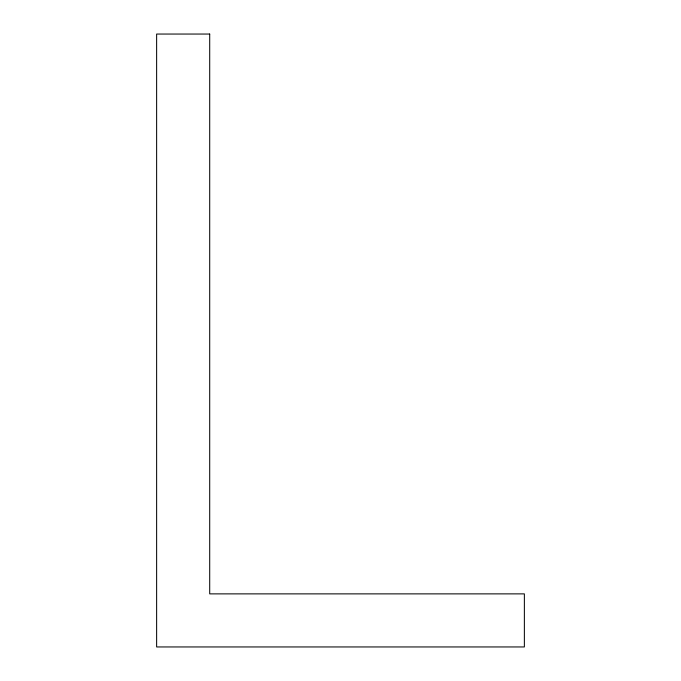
<?xml version="1.0" encoding="UTF-8"?>
<svg xmlns="http://www.w3.org/2000/svg" width="681" height="681" viewBox="0 0 681 681"><rect width="100%" height="100%" fill="white"/><g stroke="black" fill="none" stroke-linecap="round" stroke-linejoin="round"><path stroke-width="1.02" d="M209.705 34.05L156.63 34.05L156.63 646.95L524.37 646.95L524.37 593.875L209.705 593.875L209.705 34.05"/></g></svg>
